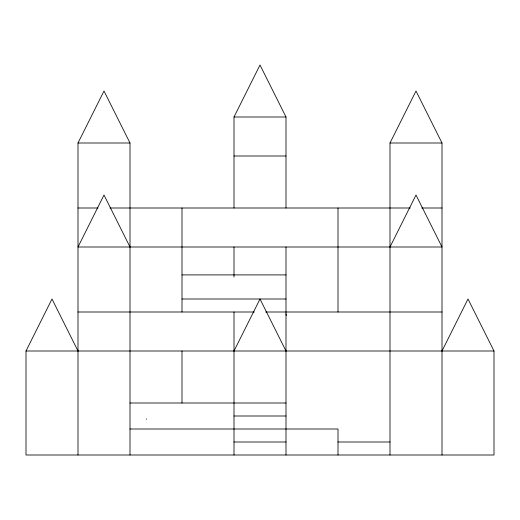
<?xml version="1.0" encoding="UTF-8"?>
<svg xmlns="http://www.w3.org/2000/svg" width="520" height="520" viewBox="0 0 520 520"><rect width="100%" height="100%" fill="white"/><g stroke="black" fill="none" stroke-linecap="round" stroke-linejoin="round"><path stroke-width="0.78" d="M146.477 419.289L146.477 418.821M78 455L78 143L104 91L130 143L130 455M442 351L468 299L494 351L494 455L26 455L26 351L52 299L78 351M234 208L234 117L260 65L286 117L286 208M234 351L260 299L286 351M390 455L390 143L416 91L442 143L442 455M390 247L416 195L442 247L78 247L104 195L130 247M234 117L286 117M78 143L130 143M390 143L442 143M234 156L286 156M78 208L98.001 208M109.999 208L410.312 208M421.688 208L442 208M182 274.905L286 274.905M182 299L286 299M78 312L254.312 312M265.688 312L442 312M26 351L494 351M130 403L286 403M234 416L286 416M130 429L338 429L338 455M234 442L286 442M338 442L390 442M286 313.905L286.28 315.503M338 208L338 312M286 247L286 455M234 247L234 277.062M234 312L234 455M182 208L182 312M182 351L182 403"/></g></svg>
